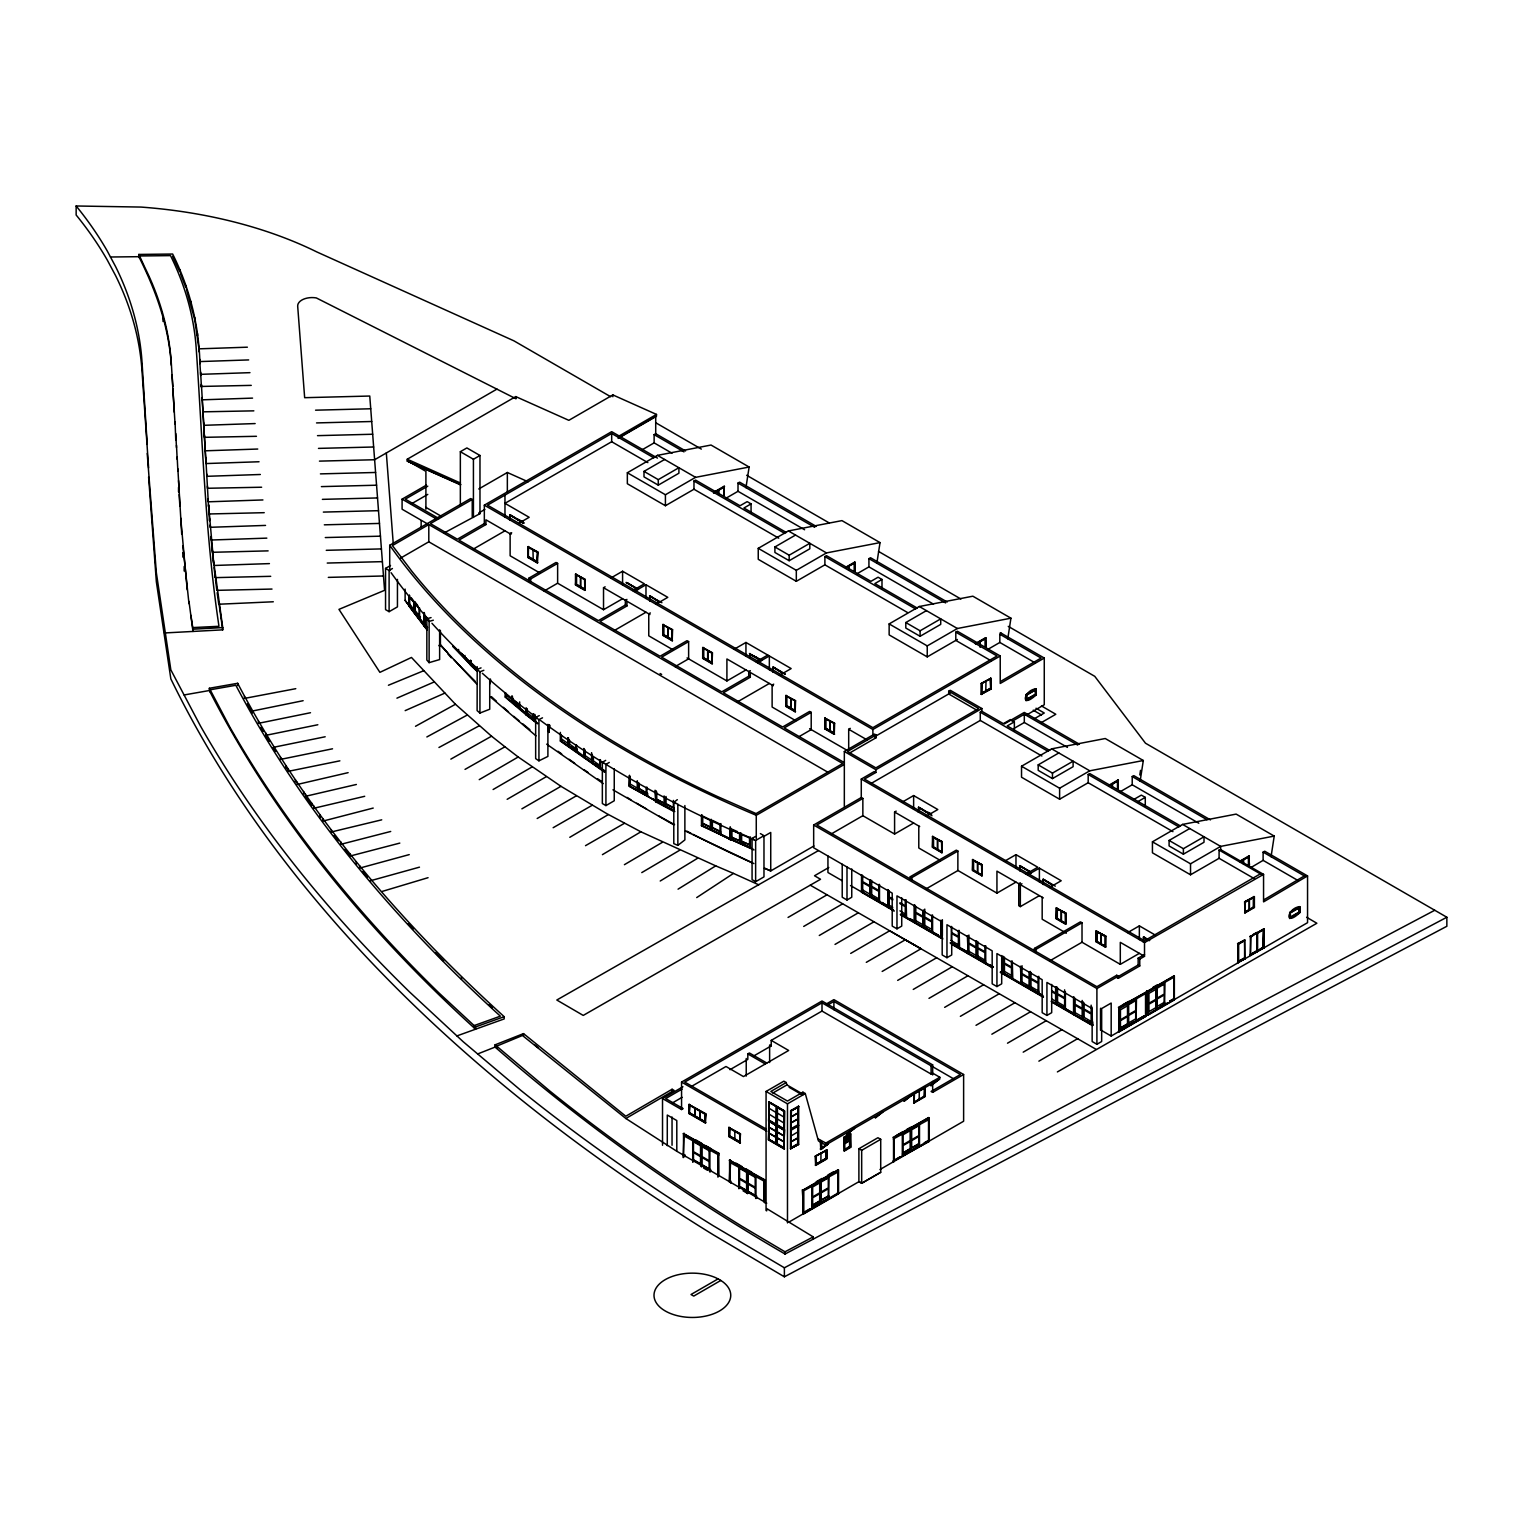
<?xml version="1.0" encoding="UTF-8"?>
<svg xmlns="http://www.w3.org/2000/svg" width="1523" height="1523" viewBox="0 0 1523 1523"><rect width="100%" height="100%" fill="white"/><g stroke="black" fill="none" stroke-linecap="round" stroke-linejoin="round"><path stroke-width="1.5" d="M768.487 1139.908L769.077 1101.91L784.688 1110.933L784.117 1148.913L768.487 1139.908L769.343 1121.366L776.406 1125.497M769.248 1139.413L776.311 1143.545L768.848 1139.642L769.077 1101.91M777.149 1125.878L784.002 1130.142L768.582 1121.023L769.439 1102.5L776.502 1106.631L776.292 1144.401L777.149 1125.878L784.212 1130.009L783.926 1147.676L777.263 1143.792L777.358 1126.259M775.93 1143.773L776.197 1125.649L769.343 1121.366M769.439 1102.5L776.882 1106.421L776.692 1144.192L783.736 1148.285L784.592 1129.819L768.982 1120.795L776.026 1124.888L776.292 1106.764M776.026 1125.725L777.149 1125.04L777.244 1106.993L784.307 1111.124L784.117 1148.913M776.768 1125.269L783.831 1129.4L783.926 1111.352L777.244 1106.993M790.456 1148.704L790.646 1110.724L798.471 1106.212L798.661 1144.42L790.456 1148.704L798.28 1144.192L798.471 1106.212M790.856 1148.932L791.008 1110.876L798.471 1107.069L790.646 1110.724M798.661 1144.42L790.837 1148.037L791.313 1130.104L797.785 1126.22L797.69 1143.849L791.046 1147.657M791.313 1129.266L798.756 1125.44L790.932 1129.038L791.408 1111.105M797.881 1107.221L797.785 1124.869L791.141 1128.657M797.9 1144.001L797.995 1125.84M797.995 1125.002L798.09 1106.84M745.946 487.646L749.126 467.028L711.032 445.04L657.479 455.358L627.343 472.758L627.343 483.743L665.418 505.731L693.974 489.245L778.729 538.171M876.848 563.224L880.027 542.607L841.952 520.619L788.4 530.937L758.245 548.337L758.245 559.322L796.32 581.31L824.895 564.824L907.632 612.589M1007.769 638.803L1010.929 618.186L972.854 596.197L919.302 606.516L889.146 623.916L889.146 634.901L927.24 656.889L957.377 639.489M1139.813 774.96L1140.518 770.352M1140.137 781.128L1143.316 760.51L1105.241 738.522L1051.689 748.84L1021.533 766.24L1021.533 777.225L1059.608 799.213L1088.184 782.727L1172.938 831.653M1271.058 856.707L1274.218 836.089L1236.143 814.101L1182.59 824.419L1152.435 841.819L1152.435 852.804L1190.529 874.792L1219.085 858.306L1254.438 878.714M882.16 971.446L920.977 948.753L810.274 885.187M684.874 805.553L684.874 839.915L677.849 845.379L673.794 843.628L673.794 802.412L677.316 799.67M820.383 1148.818L827.122 1144.154M852.613 1129.742L846.598 1134.14L854.612 1128.276M875.116 1117.673L883.131 1111.809M903.901 1101.053L911.915 1095.208M930.724 1085.556L938.739 1079.712M820.383 1142.383L820.764 1149.484L828.398 1143.411M846.978 1134.349L854.213 1128.505M875.497 1117.901L882.255 1112.323M904.281 1101.281L911.04 1095.703M931.105 1085.785L937.863 1080.207M740.749 832.681L740.425 843.761L740.425 832.929M740.749 843.495L750.744 847.511M1057.381 1071.925L1316.862 923.243L1306.62 917.284M754.018 849.91L701.475 825.809L702.731 825.028M711.565 821.202L711.203 830.092L711.203 819.279M696.715 897.58L733.477 873.421L758.778 884.825M674.803 811.531L629.38 786.135L629.475 775.264L629.075 786.287L656.394 801.174L652.32 798.833M656.813 800.965L655.956 801.498L655.956 790.665M665.265 797.348L664.885 806.238L664.885 797.595M678.059 889.165L715.734 865.864L733.477 873.421M660.221 881.017L697.515 858.306M602.423 854.65L640.897 831.805L715.734 865.864M569.792 837.307L608.419 814.519L640.897 831.805M641.773 872.603L679.601 850.291M1250.992 867.52L1263.119 860.362L1263.119 852.119L1264.699 851.205L1307.553 875.934L1307.553 922.671L1111.181 1036.04L1100.92 1030.1L1100.824 1008.321M1263.976 899.769L1304.373 875.934L1307.553 875.934L1263.557 901.883L1263.557 874.392L1220.704 849.663L1219.085 850.062L1219.085 858.306M624.411 864.683L662.238 842.39M496.65 1048.395L496.65 1046.149L522.446 1035.488L625.858 1118.491L674.061 1090.373L672.1 1089.25L625.801 1116.245L523.512 1033.603L495.089 1044.835L495.089 1047.082C584.299 1124.945 681.295 1193.804 783.679 1253.22L785.011 1254.057L1434.742 910.259M479.231 779.643L518.201 756.988L560.959 786.306L608.324 814.577M493.109 789.523L532.079 766.945M788.057 917.436L826.989 894.839M803.706 926.441L842.638 903.824M819.279 935.484L858.325 912.81M835.023 944.412L873.993 921.796M850.691 953.417L889.66 930.8L1095.97 1049.271M866.301 962.346L905.29 939.805L920.996 948.772M897.675 980.393L936.607 957.777M913.248 989.436L952.18 966.819M928.992 998.365L967.943 975.767M944.66 1007.35L983.591 984.753M960.366 1016.336L999.259 993.738M976.015 1025.322L1015.041 1002.667M991.854 1034.212L1030.576 1011.729M1007.503 1043.198L1046.244 1020.715M1023.209 1052.165L1061.893 1029.719M1038.876 1061.169L1077.77 1038.591M496.974 389.088L374.62 459.737L319.449 461.126M460.441 484.847L407.25 461.069L407.25 459.223L515.745 396.589L568.841 420.329L612.855 394.914L656.489 414.427L656.489 416.255L618.129 438.415M407.25 461.069L460.841 484.619M460.346 505.731L460.346 451.703L466.876 447.933L479.973 455.491L479.973 513.651L444.335 532.841M428.439 524.426L402.091 509.215L402.091 499.144L426.288 485.19M460.346 451.703L473.425 459.261L479.973 455.491M427.773 486.161L405.27 499.144L438.948 518.582M411.4 503.846L427.773 494.404M478.774 488.978L507.349 472.492L528.1 481.782M389.717 570.782L389.717 545.272L470.645 498.554L472.244 499.468L472.244 516.735M428.801 524.559L392.401 545.577L411.838 571.258A1088.736 628.58 0 0 0 717.847 796.7L756.055 813.587L842.733 763.537L428.801 524.559L428.801 541.807L828.322 772.485M472.244 499.468L430.381 523.626L457.357 539.218L484.333 523.626L485.932 524.559L485.932 519.819L511.005 534.306M484.333 523.626L484.333 505.16L611.675 431.656L657.479 458.099M653.881 457.852L611.675 433.484L487.512 505.16L872.888 727.67L997.051 655.975L955.797 632.159L955.797 640.402L991.168 660.83M400.492 558.16L428.801 541.807M484.904 509.424L478.774 512.965L479.973 513.651M397.446 579.387L397.446 606.877L389.107 611.675L385.547 609.619L385.547 568.403L390.535 565.509M618.129 436.568L656.489 414.427M647.865 462.611L611.675 441.727L504.97 503.332L529.166 517.306L519.457 522.903M619.69 437.101L655.709 416.312L655.709 433.712L685.578 450.96M385.547 568.403L389.107 570.459L392.439 568.536M485.932 524.559L458.956 540.132L598.387 620.623L625.344 605.05L626.943 605.964L626.943 601.242L649.94 614.531M509.653 519.724L510.034 514.812L524.083 522.922M510.833 515.25L523.303 523.36M672.043 453.226L654.129 442.869L654.129 434.626L655.709 433.712M517.858 519.305L522.941 521.78M642.002 449.875L654.129 442.869M472.949 549.308L504.97 530.823M509.653 533.792L510.833 533.126M511.709 532.879L510.129 533.792L510.129 555.781L540.056 573.067M644.001 471.388L658.279 479.631L678.915 467.713L678.915 473.215L658.279 485.133L644.001 476.87L644.001 471.388L664.618 459.47M528.005 546.719L537.771 551.897L537.372 562.958L528.005 557.532L528.005 546.719L537.372 552.126L537.372 562.958M528.005 557.532L528.443 547.423L537.086 552.24M537.771 551.897L536.934 562.177L528.824 557.056M627.343 472.758L665.418 494.747L695.573 477.346L749.126 467.028M693.974 489.245L693.974 481.001L695.573 480.088L740.026 505.75L747.165 501.638L751.067 503.885L751.067 512.813M529.052 580.606L529.052 578.036L556.028 562.463L557.627 563.377L557.627 583.214L603.527 609.714L622.583 598.729M529.052 578.036L530.651 578.949L557.627 563.377M713.944 492.176L724.187 486.256L724.263 495.261M714.078 492.519L724.567 486.484M544.13 591L557.627 583.214M713.545 493.071L724.263 487.093M575.504 574.152L585.27 579.33L584.87 590.372L575.504 584.965L575.504 574.152L584.87 579.559L584.87 590.372M804.601 529.757L738.008 491.301L738.008 483.058L739.607 482.144L816.29 526.425M575.504 584.965L576.341 574.628L584.585 579.673L584.832 589.382L576.341 584.489M726.014 498.23L738.008 491.301M610.932 577.959L622.583 571.239L644.4 583.842L632.749 590.562M603.527 609.714L603.527 587.726L605.126 586.812M751.067 503.885L743.928 508.016L786.363 532.517M627.248 582.643L637.832 589.668M634.349 591.476L645.98 584.756L667.797 597.34L656.166 604.06M626.943 599.415L625.344 600.329L625.344 605.05M626.943 605.964L599.967 621.536L660.068 656.242L687.044 640.669L688.624 641.583L688.624 658.85L675.146 666.636M661.915 602.727L649.464 595.988L659.516 601.794M650.664 596.197L659.345 602.137M613.978 630.712L645.98 612.227M650.34 612.931L648.76 613.845L648.76 635.833L672.938 649.788M774.902 546.966L789.181 555.21L809.817 543.292L809.817 548.794L789.181 560.711L774.902 552.468L774.902 546.966L795.539 535.049M662.829 624.563L672.576 629.741L672.195 640.783L662.829 635.377L662.829 624.563L672.195 629.97L672.195 640.783M662.829 635.377L663.266 625.249L672.576 629.741M758.245 548.337L796.32 570.325L826.475 552.925L880.027 542.607M824.895 564.824L824.895 556.58L826.475 555.667L870.928 581.329L878.086 577.217L881.988 579.463L881.988 588.392M688.624 641.583L661.648 657.155L721.75 691.861L748.726 676.269L750.306 677.202L750.306 672.462L773.322 685.75M702.693 647.58L712.459 652.758L712.06 663.8L702.693 658.393L702.693 647.58L712.06 652.986L712.06 663.8M846.541 566.823L854.746 562.082L855.184 571.296L854.746 562.082M846.598 567.222L855.126 562.311M845.76 567.927L854.822 562.92M933.504 604.174L868.929 566.88L868.929 558.636L870.509 557.723L947.192 602.004M702.693 658.393L703.512 648.056L711.774 653.1L712.003 662.81L703.512 657.917M856.935 573.809L868.929 566.88M734.314 649.179L745.946 642.459L791.16 668.578L779.529 675.298M761.881 660.392L749.43 653.653L761.481 660.62M881.988 579.463L874.849 583.595L917.284 608.096M507.159 799.308L546.186 776.749M756.131 661.782L767.763 655.061M757.712 662.695L769.343 655.975L769.343 669.72M687.044 657.936L726.909 680.952L745.946 669.949M750.306 670.634L748.726 671.548L748.726 676.269M521.894 808.827L560.959 786.306M614.245 768.715L614.245 800.774L605.926 805.591L602.346 803.535L602.346 762.3L605.678 760.377M750.306 677.202L723.33 692.775L782.632 727.004L809.608 711.431L811.207 712.345L811.207 729.612L799.651 736.294M772.846 671.948L773.227 667.036L785.278 673.985M609.257 762.433L605.926 764.356L602.346 762.3M774.027 667.455L782.708 673.394M737.341 701.951L769.343 683.465M537.181 818.498L576.189 795.92M773.722 684.151L772.123 685.064L772.123 707.053L795.806 720.722M905.804 622.545L920.101 630.789L940.719 618.871L940.719 624.373L920.101 636.29L905.804 628.047L905.804 622.545L926.441 610.628M785.792 695.554L795.558 700.751L795.177 711.793L785.792 706.367L785.792 695.554L795.177 700.961M785.792 706.367L786.249 696.258L795.558 700.751M811.207 712.345L784.231 727.918L844.332 762.623M889.146 623.916L927.24 645.904L957.377 628.504L1010.929 618.186M955.797 632.159L957.377 631.245L1000.23 655.975L1000.23 683.465L1044.264 658.05L1044.264 704.768L1025.988 715.315M824.876 718.114L834.623 723.311L834.242 734.353L824.876 728.927L824.876 718.114L834.242 723.52M824.876 728.927L825.314 718.818L834.623 723.311M975.348 643.62L985.609 637.699L986.047 646.913L985.609 637.699M975.501 643.962L985.99 637.909M977.842 643.049L985.686 638.518M1035.183 662.886L999.83 642.459L999.83 634.215L1001.411 633.301M848.692 749.049L848.692 729.27L850.272 728.356M987.704 649.464L999.83 642.459M484.333 505.16L872.888 729.498L1000.23 655.975M844.332 806.448L844.332 751.486L874.469 734.086L876.068 735L876.068 737.741L849.548 753.047M976.7 710.118L948.715 693.955L948.715 691.214L950.295 690.3L981.859 708.519L981.859 711.279L1003.352 723.672L1010.453 719.56L1014.356 721.826L1014.356 730.754M876.068 735L847.492 751.486L875.896 767.878L978.699 708.519L948.715 691.214M950.295 693.041L874.469 736.827L876.068 737.741M981.212 683.503L990.959 678.306L990.959 689.138L981.212 694.317L981.212 683.503L990.14 678.782L990.959 689.138M990.959 678.306L981.593 683.713L981.593 694.545M756.265 838.488L756.265 815.3L844.332 764.451M1000.668 681.371L1041.085 658.05L999.83 634.215M981.878 693.136L989.893 688.51M990.14 688.643L981.65 693.555L982.03 683.922M981.212 694.317L990.578 688.91L990.578 678.097M760.396 833.595L763.975 835.67L763.975 876.886L755.636 881.703L752.076 879.647L752.076 838.411L755.408 836.489M844.332 751.486L875.896 769.705L981.859 708.519M901.73 897.828L901.73 926.098L896.971 928.84L892.211 926.098L892.211 893.125L813.663 847.778L813.663 825.009L861.276 797.538L861.276 779.072L874.297 771.533L875.896 772.447L875.896 769.705M752.076 838.411L755.636 840.468L763.975 835.67M763.499 836.622L770.733 832.453L770.733 870.928A1118.053 645.505 0 0 1 764.394 868.186M875.896 772.447L864.436 779.072L1144.515 940.757L1260.34 873.878L1263.557 874.392L1144.515 942.585L861.276 779.072M870.547 783.793L980.279 720.436L980.279 712.193L981.859 711.279M1025.988 694.564L1036.135 688.701L1036.287 694.755C1019.839 710.042 1023.627 689.729 1036.287 688.796M1035.811 694.469L1026.483 699.666L1026.483 694.85L1035.64 689.576L1035.64 694.374M1025.988 700.523L1036.287 694.755M830.854 834.185L862.856 815.7L862.856 798.452L816.842 825.009L1096.903 986.714L1116.74 975.253L1118.32 976.167L1118.32 978.318L1116.74 977.404L1116.74 975.253M1004.285 723.977L1024.313 712.421L1079.388 744.214M1012.186 721.255L1024.313 714.249L1077.694 745.071M1014.356 721.826L1007.255 725.919L1049.728 750.458M1014.204 728.337L1024.313 722.492L1067.433 747.393M813.91 845.988L770.733 870.928L764.641 868.243M1033.984 718.951L1044.264 713.011L1036.021 708.252M901.997 802.278L913.629 795.558L937.825 809.532L926.193 816.233M1041.504 722.511L1055.801 714.268L1041.446 705.93M913.629 823.029L894.591 834.033L894.591 812.045L896.171 811.131M918.312 812.121L918.712 807.209L930.743 814.158M919.492 807.647L931.981 815.757M828.779 867.52L814.519 875.763L820.554 879.266L583.233 1015.422L556.809 1000.021L818.213 850.729M1038.191 764.87L1052.469 773.113L1073.106 761.195L1073.106 766.697L1052.469 778.596L1038.191 770.352L1038.191 764.87L1058.828 752.952M932.476 836.508L942.223 841.705L941.842 852.747L932.476 847.321L932.476 836.508L941.842 841.914L941.842 852.747M932.476 847.321L932.914 837.212L942.223 841.705M842.219 864.264L842.219 897.237L846.997 899.998L851.757 897.237L851.757 868.967M861.523 874.868L861.523 892.231L862.818 891.507M1021.533 766.24L1059.608 788.229L1089.764 770.809L1143.316 760.51M910.278 878.961L910.278 876.715L956.311 850.139L957.872 851.052L957.872 870.566L925.851 889.032M1088.184 782.727L1088.184 774.484L1089.764 773.57L1180.572 825.999M910.278 876.715L911.839 877.61L957.872 851.052M870.585 896.438L879.875 901.483M888.461 906.452L887.681 889.584M889.375 906.832L888.08 907.575L888.08 890.194M972.512 859.619L982.259 864.817L981.878 875.858L972.512 870.452L972.512 859.619L981.878 865.026L981.878 875.858M1109.829 784.726L1118.034 779.985L1118.11 788.99M1109.049 785.83L1118.415 780.214M1110.267 785.335L1118.11 780.823M1198.81 823.239L1132.217 784.783L1132.217 776.54L1133.797 775.626L1210.48 819.907M972.512 870.452L972.95 860.324L982.259 864.817M1120.09 791.789L1132.217 784.783M1004.342 861.352L1015.974 854.65L1037.791 867.234L1026.159 873.955M915.932 922.177L914.638 922.9L914.638 905.519M1134.216 799.232L1141.355 795.12L1145.277 797.367L1145.277 806.295M1029.891 871.365L1019.477 865.787L1029.51 871.594M1020.657 865.997L1031.242 873.022M1138.138 801.498L1145.277 797.367M1027.739 874.868L1039.39 868.148L1061.207 880.751L1049.556 887.471M957.948 870.49L996.937 893.125L1015.974 882.122M938.244 935.065L932.59 932.381L932.59 915.056M1020.334 882.807L1018.754 883.721L1018.754 905.709L1020.334 906.623L1039.39 895.638M1020.334 906.623L1020.334 884.654L1021.933 883.721M682.114 1089.078L665.703 1098.559L683.161 1108.63L681.562 1109.544L681.562 1082.072L822.001 1000.992L932.666 1064.882L932.666 1074.971M932.666 1064.882L931.086 1065.814L822.001 1002.819L684.741 1082.072L766.297 1129.152M941.576 937.102L940.795 920.235M662.524 1145.277L662.524 1098.559L682.932 1086.775M825.733 1004.323L833.9 999.621L963.621 1074.515L963.621 1121.233L879.97 1169.531M1042.874 884.121L1043.274 879.209L1055.306 886.158M900.34 914.638L941.195 938.225L942.49 937.502M1044.055 879.628L1052.755 885.567M827.75 1005.009L833.9 1001.449L960.442 1074.515L931.086 1091.458L932.666 1092.372L963.621 1074.515M690.642 1086.908L725.995 1066.5L743.452 1076.571L788.667 1050.47L771.228 1040.38L771.228 1045.882L753.371 1056.181M729.955 1069.698L747.812 1059.399L747.812 1053.897L749.411 1052.983L766.85 1063.054M771.228 1040.38L822.001 1011.063L931.086 1074.058L932.666 1073.144L939.805 1077.256L939.805 1079.084L825.561 1145.049L818.422 1140.917L805.286 1093.552L802.907 1092.181L787.486 1101.072L770.828 1091.458L786.23 1082.548L786.915 1084.909L803.573 1094.523L802.907 1092.181M671.852 1103.242L682.114 1097.322M959.547 947.477L959.147 930.382M688.948 1104.499L705.739 1113.751L705.396 1123.003L688.986 1113.541L688.948 1104.499L705.416 1113.979L705.035 1122.375L705.739 1113.751M705.777 1122.794L689.348 1113.313L689.729 1104.937L688.986 1113.541M896.971 928.84L896.971 895.867L942.185 921.967L942.185 954.959L946.963 957.7L951.723 954.959L951.723 926.688M968.133 952.446L967.352 935.579M969.028 952.827L967.752 953.569L967.752 936.188M1169.093 840.449L1183.39 848.692L1204.008 836.774L1204.008 842.276L1183.39 854.175L1169.093 845.931L1169.093 840.449L1189.73 828.531M1056.239 907.955L1065.986 913.153L1065.605 924.194L1056.239 918.788L1056.239 907.955L1065.605 913.381L1065.605 924.194M683.218 1157.575L684.113 1133.169M1056.239 918.788L1056.676 908.66L1065.986 913.153M684.512 1135.206L683.618 1135.72L718.856 1155.024M976.376 957.834L976.376 955.625L968.457 951.056L968.457 953.265L992.958 966.781M766.069 1210.557L766.069 1091.458L783.85 1081.178L786.23 1082.548M772.827 1093.038L786.915 1084.909M1034.441 950.638L1034.441 948.429L1080.454 921.853L1082.015 922.767L1082.015 942.242L1120.3 964.345L1139.356 953.36M1034.441 948.429L1036.002 949.324L1082.015 922.767M728.775 1127.496L740.406 1133.759L740.064 1143.031L728.832 1136.539L728.775 1127.496L740.102 1133.988L739.721 1142.383L740.406 1133.759M740.464 1142.802L729.193 1136.31L729.574 1127.915L728.832 1136.539M1152.435 841.819L1190.529 863.808L1220.665 846.388L1274.218 836.089M766.069 1091.458L787.486 1103.832L805.286 1093.552M946.963 957.7L946.963 924.728L992.177 950.828L992.177 983.82L996.937 986.561L1001.696 983.82L1001.696 955.549M1012.757 978.09L1012.262 961.051M1096.084 930.972L1105.85 936.169L1105.47 947.211L1096.084 941.785L1096.084 930.972L1105.47 936.378L1105.47 947.211M1050.013 960.727L1082.015 942.242M791.046 1110.952L798.852 1106.44M683.218 1133.683L719.256 1153.444M1021.229 983.096L1020.448 966.229M776.026 1124.888L769.343 1120.547M1022.142 983.496L1020.848 984.22L1020.848 966.858M1096.084 941.785L1096.522 931.676L1105.85 936.169M1240.75 860.666L1248.955 855.926L1249.393 865.14L1248.955 855.926M1240.807 861.066L1249.336 856.154M1239.969 861.79L1249.031 856.764M729.308 1182L730.202 1159.765M783.831 1129.4L777.149 1125.04M764.584 1202.808L764.736 1180.401L729.593 1160.107L729.593 1181.829L730.602 1161.802M1127.705 932.59L1139.356 925.87L1155.786 935.369M1042.76 995.395L1038.819 993.7L1038.819 976.376M1143.278 941.861L1143.659 936.95L1149.694 940.433M1144.458 937.387L1147.447 940.034M783.736 1148.285L777.054 1143.925M1116.74 977.404L1138.157 965.03L1138.157 958.157L1144.515 954.502M1138.157 958.157L1139.756 959.071L1144.515 956.33L1144.515 942.585M939.805 1077.256L825.561 1143.221L825.561 1145.049M996.937 986.561L996.937 953.588L1042.17 979.689L1042.17 1012.681L1046.929 1015.422L1051.689 1012.681L1051.689 984.41M1244.615 901.844L1254.381 896.666L1254.381 907.48L1245.014 912.905L1244.615 901.844L1253.562 897.142L1254.381 907.48M1254.381 896.666L1245.014 902.073L1245.014 912.905M913.572 1093.8L925.203 1087.517L925.261 1096.522L914.009 1103.014L913.572 1093.8L924.899 1088.126L924.899 1096.293L913.629 1102.785M813.663 825.009L1096.903 988.541L1118.32 976.167M729.308 1160.279L765.327 1180.058M820.383 1149.275L828.398 1143.868L820.764 1149.484M846.598 1134.14L847.416 1133.645M729.707 1162.316L764.927 1181.62M1118.32 978.318L1139.756 965.944L1139.756 959.071M1073.563 996.899L1073.563 1014.223L1074.457 1013.709L1065.377 1009.026L1065.377 991.72M843.989 1137.262L850.691 1133.835L850.691 1147.352L844.37 1151.007L843.989 1137.262L850.386 1134.349L850.005 1146.838L844.675 1150.36L844.675 1137.643M850.691 1133.835L844.294 1137.434L844.37 1151.007M844.694 1137.89L849.587 1135.073L849.587 1146.495L844.694 1149.313M815.262 1156.185L826.894 1149.903L826.932 1158.908L815.7 1165.4L815.262 1156.185L826.57 1150.512L826.57 1158.679L815.3 1165.171M816.061 1156.585L816.061 1164.752L815.662 1156.357L826.894 1149.903M844.694 1140.689L849.587 1137.871M914.009 1103.014L913.952 1094.009L913.971 1102.157L924.499 1096.065L924.899 1088.126M1253.562 907.004L1245.053 911.915L1245.3 902.187L1253.315 897.561L1253.315 906.87M844.694 1143.716L849.587 1140.67M1244.615 912.677L1254 907.27L1254 896.438M815.909 1164.143L825.942 1158.356L825.942 1150.665M815.662 1164.524L826.189 1158.451L826.57 1150.512M843.989 1150.779L850.005 1146.838M880.713 1172.31L861.961 1183.085L858.896 1181.696L858.896 1148.723L877.933 1137.719L880.713 1139.318L880.713 1172.31L861.675 1183.295L858.896 1181.696L789.066 1221.998M858.896 1148.723L861.675 1150.322L880.713 1139.318M816.176 1181.772L822.02 1178.402M827.884 1175.014L833.747 1171.625M896.857 1135.187L902.72 1131.817M906.623 1129.552L910.526 1127.306M1122.489 1004.952L1128.619 1001.411M1153.025 987.285L1157.118 984.924M803.402 1190.186L838.545 1169.892L838.545 1193.785L803.402 1214.078L802.507 1189.672L803.402 1214.078M892.954 1137.453L928.992 1117.673L928.992 1141.565L892.954 1161.345M1118.396 1007.312L1145.848 992.501L1145.848 1016.393L1119.291 1031.718L1118.396 1031.204L1144.953 1015.879M1147.79 991.34L1174.347 976.015L1174.347 999.907L1147.79 1015.232L1146.914 990.826L1147.79 1015.232M1127.934 1026.026L1127.877 1004.228L1136.463 999.259L1136.082 1020.677M1164.581 1004.19L1164.981 982.773L1156.395 987.742L1156.395 1009.387M802.907 1191.233L838.145 1171.929L838.145 1193.575L838.24 1169.721L803.097 1190.015L803.097 1213.907M893.354 1139.014L928.592 1119.71L928.592 1141.355M1118.796 1008.892L1144.668 994.081M1147.314 992.406L1173.167 977.595M1289.6 912.448L1299.747 906.585L1299.9 912.639C1283.451 927.926 1287.24 907.613 1299.9 906.68L1299.747 912.544L1289.6 918.407M1253.22 934.437L1256.532 932.514L1257.598 933.218L1257.598 951.075L1262.834 947.211L1263.576 929.753L1257.598 933.218M1290.095 912.734L1299.405 907.537L1299.405 912.353L1290.248 917.646L1290.248 912.829M1237.99 943.746L1244.919 939.919L1237.99 943.575L1237.99 962.517M1250.345 936.607L1263.919 928.954L1263.919 947.896L1249.888 955.13L1263.176 947.458M1263.919 928.954L1250.345 936.455L1250.63 955.549M1238.618 962.041L1238.618 944.184L1244.596 940.719L1244.596 958.595L1237.875 961.622L1243.853 958.176L1244.919 958.862L1237.533 962.269L1238.618 962.498M1250.231 954.483L1250.973 937.045L1256.189 933.161M1101.415 1029.7L1100.52 1030.214L1100.52 1008.493M1128.2 1023.209L1136.12 1018.64L1136.12 1020.829M1156.719 1006.722L1164.638 1002.153L1164.638 1004.342L1156.719 1008.911M1127.934 1023.818L1120.014 1028.387L1120.014 1030.595M804.62 1211.889L809.779 1208.919M815.3 1205.721L821.03 1202.428M895.067 1159.669L900.226 1156.699M903.843 1154.605L911.477 1150.208M915.285 1147.999L919.111 1145.791M924.252 1142.821L927.697 1140.841L928.992 1141.565M1130.237 1023.932L1134.064 1021.724M1136.405 1020.22L1144.554 1015.67L1145.848 1016.393M1160.659 1006.341L1164.467 1004.133M1169.626 1001.163L1173.053 999.183L1174.347 999.907M1252.211 953.341L1256.189 951.037L1257.275 951.723L1256.97 932.609L1256.97 951.551M1128.2 1025.398L1144.668 1015.727M1169.74 1001.22L1173.167 999.24M1239.855 960.918L1244.596 959.052M804.468 1212.441L837.65 1193.27M894.896 1160.221L900.759 1156.833M928.097 1141.051L902.32 1155.938L902.32 1134.292L919.492 1124.374L919.492 1146.019M1167.341 1002.934L1148.513 1014.109L1148.513 1011.9L1156.433 1007.331L1156.433 1009.54M1250.973 954.921L1256.951 951.475M1257.598 951.075L1263.576 947.63M1046.929 1015.422L1046.929 982.449L1092.143 1008.55L1092.143 1041.523L1096.903 1044.283L1101.662 1041.523L1101.662 1008.55L1111.181 1003.048L1111.181 1036.04M718.056 1278.901L691.004 1294.512L693.726 1296.092L720.779 1280.462M553.154 827.712L592.257 805.248M585.517 845.665L624.43 823.315M641.754 792.227L647.446 795.539L638.023 791.065L638.023 782.403M655.88 800.584L655.08 790.209M655.48 790.856L655.537 801.707L656.375 801.212M791.199 1116.778L797.843 1112.989M791.199 1116.968L797.843 1113.161M791.16 1122.718L797.824 1118.929M791.16 1122.908L797.824 1119.1M791.103 1135.949L797.747 1131.97M791.065 1141.717L797.728 1137.909M791.065 1141.888L797.728 1138.1M791.218 1148.247L798.28 1144.211M465.029 769.382L504.951 746.784L518.201 756.988M450.846 759.12L491.548 736.199L504.951 746.784M415.512 726.281L455.453 704.273L491.548 736.199M426.859 736.961L467.104 715.125M438.948 747.488L479.307 725.748M495.089 1044.835L549.822 1091.02A2333.312 1347.132 0 0 0 742.729 1226.776L785.011 1251.811L813.225 1236.885L813.225 1239.132M147.217 453.435L156.355 572.762L170.843 669.873L200.408 725.9A2333.312 1347.132 0 0 0 409.668 992.063L463.259 1041.789L520.561 1090.144A2333.312 1347.132 0 0 0 713.468 1225.901L784.383 1267.783L1446.85 917.246L1446.85 926.27L784.383 1276.807L713.468 1234.925A2333.312 1347.132 0 0 1 170.843 678.877L156.355 581.786L148.607 476.966M547.899 724.358L547.899 756.417L538.933 760.834L535.658 758.606L535.658 717.371L539.256 715.62M535.658 717.371L538.933 719.598L542.512 717.828M560.369 732.392L560.369 741.073L561.701 740.425M577.122 751.258L568.441 746.308L568.441 737.646M604.802 770.714L592.276 763.061L592.276 754.399M405.175 710.632L444.925 693.079M396.932 698.162L434.398 681.866M505.274 692.775L505.274 697.134L526.349 715.068L527.681 714.477M388.422 685.255L423.87 670.653M477.67 1053.954L495.089 1047.082M505.274 697.134L506.645 696.544M523.665 711.051L512.413 702.75L512.413 696.258M526.939 714.001L526.025 714.363L526.025 707.871M526.349 708.557L526.33 715.087L527.396 714.668M481.04 667.874L477.118 669.378L479.935 671.795L479.935 713.031L489.721 709.242L489.721 679.467M479.935 671.795L483.838 670.291M504.17 1016.679C398.493 920.768 304.086 810.198 237.664 683.294L209.355 688.263L229.668 726.776A2333.312 1347.132 0 0 0 438.948 992.939L475.576 1026.94L504.17 1016.679L504.17 1018.925L456.919 1035.907M470.55 660.125L470.569 665.208L471.94 664.675M458.823 652.168L465.791 657.955M470.55 664.447L471.521 664.142M471.197 660.715L470.835 665.17L452.693 646.19L458.594 651.654L458.594 649.445M382.178 891.431L428.058 877.686M439.633 629.78L439.633 659.554L429.124 662.638L426.84 660.03L426.84 618.814L431.047 617.577M426.84 618.814L429.124 621.403L433.332 620.185M370.26 880.808L419.472 867.158M409.23 854.612L359.695 868.11L359.695 865.845M399.807 843.095L350.081 856.059L350.081 853.813M373.211 808.066L322.876 821.125L322.876 818.86M390.707 831.463L340.924 844.294L340.924 842.029M409.154 595.455L409.154 606.306L410.544 605.868M423.908 623.535L414.256 612.589L414.256 601.775M424.974 625.192L423.965 625.439L423.965 612.455M424.194 626.181L425.374 625.915L424.441 613.084M439.024 645.333L440.185 645.048M439.252 646.076L440.414 645.79L440.414 630.579M381.721 819.831L331.329 831.977L331.329 829.711M364.701 796.301L313.776 808.275L313.776 806.01M348.12 772.656L297.213 784.478L297.213 782.232M305.457 794.054L305.457 796.32L356.363 784.478M247.373 703.912L251.238 711.26L303.134 700.694M310.483 712.726L258.453 723.33L258.453 721.064M265.802 733.096L265.802 735.342L317.831 724.758M325.18 736.77L273.15 747.374L275.606 751.372M332.528 748.802L280.499 759.406L280.499 757.14M287.181 767.839L288.075 771.38L339.876 760.834M295.786 688.682L244.461 698.41L244.461 696.144M184.074 694.964L209.355 690.528C275.016 819.336 368.89 932.266 475.576 1029.205L475.576 1026.94M295.291 781.946L295.424 779.662M190.908 615.311L192.983 629.189L222.72 627.59L222.72 629.856L164.465 632.959M273.302 601.775L218.76 604.231L217.161 592.675M198.828 346.597L198.828 348.843L247.373 347.187M248.668 359.923L199.78 361.579L200.674 375.419L200.617 372.069M200.617 374.334L249.962 372.659M252.551 398.112L202.235 399.826L202.216 397.56M255.141 423.565L203.739 425.317L203.739 423.07M257.749 449.038L205.243 450.808L205.243 448.562M259.043 461.755L205.986 463.563L205.986 461.317M260.338 474.491L206.728 476.318L206.728 474.053M262.927 499.944L208.251 501.809L208.194 498.649M265.535 525.416L210.079 527.301L210.079 525.035M266.83 538.133L211.202 540.018L211.202 537.771M210.878 536.515L213.81 565.49L269.419 563.605M315.566 410.182L370.736 408.773M316.537 422.918L371.707 421.509M317.507 435.654L372.678 434.245M318.478 448.39L373.649 447.001M320.42 473.881L375.591 472.473M321.391 486.618L376.562 485.209M322.381 499.354L377.533 497.945M323.352 512.09L378.504 510.681M324.323 524.826L379.474 523.436M325.294 537.562L380.445 536.172M268.124 550.869L212.382 552.297L212.382 550.031M326.265 550.317L381.416 548.908M327.236 563.053L382.387 561.644M328.321 577.388L383.491 575.98M264.221 512.68L209.051 513.974L209.051 511.728M214.058 567.679L215.219 577.636L270.713 576.322M215.505 579.749L216.837 590.353L272.008 589.058M201.379 386.442L251.257 385.376M148.607 467.942L142.02 371.098A697.705 402.814 0 0 0 115.539 275.511L107.276 260.052A697.705 402.814 0 0 0 76.15 215.01L76.15 205.986L140.992 207.071A335.574 193.745 0 0 1 316.784 251.923L513.898 340.828L610.704 396.742M253.846 410.848L202.959 411.838L202.959 409.592M256.454 436.301L204.444 437.329L204.444 435.064M261.632 487.227L207.433 488.274L207.433 486.027M171.299 365.234C168.996 327.083 155.993 290.55 138.86 256.683L138.86 254.436L172.651 254.036C189.633 288.037 199.056 325.655 199.913 363.654L199.78 359.333M110.475 257.006L138.86 256.683M673.794 802.412L677.849 804.144L677.849 845.379M731.63 829.045L737.589 831.672M731.135 837.174L740.026 841.115L740.026 843.304L711.565 829.845M740.121 842.695L744.404 844.599M729.136 838.811L753.276 849.434M752.362 862.818L685.445 831.063M407.25 459.223L460.441 483.019M701.532 825.409L730.488 839.592M516.03 398.798L316.327 297.937A14.43 8.338 0 0 0 297.689 306.275L304.657 397.693L369.765 396.037L384.577 590.315L338.963 609.371L379.893 672.347L411.477 657.46L455.453 704.273M665.265 806.01L674.175 810.769M655.537 801.707L673.28 811.169M673.375 824.628L612.95 789.828M656.013 422.918L701.341 449.095M746.651 475.271L829.045 522.846M878.485 551.402L960.88 598.996M1008.245 626.353L1094.751 676.326L1145.486 743.205L1446.85 917.246M1000.249 632.635L1044.264 658.05M654.129 434.626L683.998 451.874M738.008 483.058L814.691 527.339M868.929 558.636L945.612 602.918M657.479 455.358L695.573 477.346M788.4 530.937L826.475 552.925M919.302 606.516L957.377 628.504M693.974 481.001L784.783 533.431M824.895 556.58L915.704 609.01M1132.217 776.54L1206.882 819.66M1263.119 852.119L1304.373 875.934M1263.119 860.362L1298.472 880.789M1051.689 748.84L1089.764 770.809M1182.59 824.419L1220.665 846.388L1220.704 849.663M980.279 712.193L1048.033 751.315M1088.184 774.484L1178.992 826.913M1219.085 850.062L1260.34 873.878M980.279 720.436L1041.884 755.998M1263.614 928.935L1263.29 947.915M1249.888 936.34L1250.973 937.045M1262.834 947.211L1263.919 947.896M757.654 657.917L749.83 654.319L759.311 659.802M509.653 515.041L523.703 523.151M638.499 589.173L626.067 582.433L638.118 589.382M772.846 667.245L784.897 674.213M407.65 460.822L425.907 471.368L425.907 509.215M1237.533 943.479L1238.618 944.184M603.527 587.726L626.543 601.014M749.906 672.233L726.909 658.964L726.909 680.952M848.692 729.27L867.196 739.95M529.071 556.923L537.086 561.53M584.585 588.963L576.57 584.337L576.57 575.047M671.89 639.374L663.895 634.748L663.895 625.458M711.774 662.391L703.759 657.765L703.759 648.474M794.873 710.365L786.877 705.758L786.877 696.449M833.957 732.925L825.942 728.318L825.942 719.008M663.647 634.901L672.138 639.793L671.89 630.084M786.63 705.891L795.12 710.803L794.873 701.075M825.694 728.451L834.185 733.363L833.957 723.634M537.771 562.729L528.386 557.323L528.386 546.49M585.27 590.143L575.884 584.737L575.884 573.924M672.576 640.555L663.209 635.148L663.209 624.335M712.459 663.59L703.074 658.164L703.074 647.351M795.558 711.565L786.192 706.158L786.192 695.326M834.623 734.124L825.257 728.717L825.257 717.885M425.907 507.387L441.575 516.449M809.608 728.698L846.712 750.116M402.091 499.144L436.549 519.038M928.478 812.368L931.6 814.177M918.312 807.437L930.363 814.386M1143.278 937.178L1149.294 940.662M1042.874 879.437L1052.907 885.225M660.068 673.509L661.648 674.422M894.591 812.045L919.683 826.532M1019.953 884.425L996.937 871.137L996.937 893.125M1020.334 884.654L1043.35 897.923M1144.515 956.33L1120.3 942.356L1120.3 964.345M861.276 797.538L862.856 798.452M933.294 846.845L941.785 851.757L941.557 842.029L933.542 837.403L933.542 846.712M973.33 869.957L981.821 874.868L981.593 865.14L973.578 860.533L973.578 869.823M1057.057 918.312L1065.548 923.205L1065.3 913.495L1057.305 908.869L1057.305 918.16M1096.922 941.309L1105.412 946.221L1105.165 936.493L1097.169 931.867L1097.169 941.176M1138.157 965.03L1139.756 965.944M942.223 852.518L932.857 847.112L932.857 836.279M982.259 875.63L972.892 870.223L972.892 859.41M1065.986 923.966L1056.619 918.559L1056.619 907.746M1105.85 946.982L1096.484 941.576L1096.484 930.743M862.856 815.7L894.591 834.033M940.51 860.533L918.788 848.006L918.788 826.018M1066.347 933.199L1042.17 919.226L1042.17 897.237M1147.314 1014.051L1148.19 1014.565L1148.19 992.92M1127.877 1004.228L1127.877 1025.874M899.979 902.72L905.271 905.785L905.271 899.826M892.783 899.008L889.242 896.971L889.242 891.012M1052.107 990.997L1055.629 993.034L1055.629 987.075M899.979 903.634L905.271 906.68L905.271 913.895M892.783 899.903L889.242 897.866L889.242 905.081M1052.107 991.911L1055.629 993.948L1055.629 1001.163M1118.796 1030.538L1119.691 1031.052L1119.691 1009.406M899.979 910.849L905.69 914.371L905.69 916.56L901.73 914.276M950.885 940.472L958.805 945.041L958.805 947.23L950.885 942.661M892.764 907.346L888.804 905.062L888.804 907.27L893.068 909.421M1052.107 999.126L1056.048 1001.62L1056.048 1003.828M870.452 895.924L879.989 901.426M888.118 905.976L881.703 902.416L886.748 905.462M902.72 914.542L906.547 916.751L906.033 899.731M909.973 918.731L915.133 921.72M923.566 926.574L927.374 928.783M952.027 943.004L959.661 947.42M961.375 948.41L966.515 951.38M976.662 957.244L984.296 961.641M989.645 964.725L993.072 966.705M1025.969 985.705L1035.507 991.206M1058.238 1004.342L1063.968 1007.636M1086.699 1020.772L1092.429 1024.084L1091.934 1007.046M909.859 918.807L915.018 921.777M932.99 932.152L938.13 935.122M961.26 948.467L966.401 951.456M1039.2 993.472L1042.646 995.452M1065.757 1008.816L1074.343 1013.766M880.808 902.339L886.938 905.88M900.893 914.067L940.034 936.531M950.561 942.756L966.591 951.875M989.055 964.84L993.148 967.2M1001.315 971.921L1042.17 995.509M1052.088 1001.544L1093.247 1024.998M842.314 880.808L827.941 872.508L827.941 856.021M850.519 885.548L893.62 910.43M900.626 914.466L942.889 938.872M950.181 942.984L992.558 967.543M1000.344 972.036L1043.445 996.937M1051.251 1001.334L1092.714 1025.36M861.523 892.231L894.21 911.116M951.399 944.127L992.254 967.714M1000.421 972.436L1043.331 997.203M1051.498 1001.925L1092.353 1025.512M931.867 1066.252L954.312 1079.217M913.971 1102.157L914.371 1094.199L914.219 1101.776M771.228 1045.882L769.629 1044.968L769.629 1062.559M747.812 1053.897L765.269 1063.968M789.142 1087.308L802.107 1094.79M893.354 1160.659L894.248 1161.173L894.248 1139.528M850.691 1147.352L850.31 1133.607M768.677 1102.138L784.307 1111.162M818.422 1139.09L827.522 1143.925M681.562 1082.072L766.773 1131.246M768.887 1139.68L784.497 1148.685M689.348 1105.146L705.035 1114.208M729.193 1128.143L739.721 1134.216M837.25 1193.061L838.545 1193.785M689.957 1112.989L705.187 1121.785M739.854 1141.774L729.822 1135.987L729.822 1128.296M689.729 1113.104L705.416 1122.146M729.574 1136.082L740.102 1142.174M662.524 1098.559L681.562 1109.544M828.664 1198.011L829.045 1176.594L811.873 1186.512L811.873 1208.158M695.84 1139.927L701.684 1143.316M705.587 1145.563L711.45 1148.951M736.047 1163.153L741.91 1166.523M745.813 1168.788L751.677 1172.158M802.907 1212.879L803.801 1213.393L803.801 1191.747M766.735 1203.189L676.802 1151.274L625.858 1118.491M703.607 1168.046L707.548 1170.33M743.072 1190.834L747.031 1193.118L747.031 1190.91L739.112 1186.341L739.112 1188.549M1033.241 710.175L1041.446 714.934M652.453 798.604L655.994 800.527M648.265 796.453L638.727 790.761L638.727 788.552L646.609 793.159L646.609 795.349M769.61 1108.592L776.273 1112.666M777.415 1113.104L784.078 1117.178M769.572 1114.493L776.235 1118.567M777.396 1119.005L784.04 1123.079M769.553 1120.395L776.216 1124.298M769.515 1127.477L776.178 1131.361M777.32 1131.989L783.983 1135.872M769.515 1127.648L776.178 1131.551M777.32 1132.16L783.983 1136.063M776.14 1137.262L769.477 1133.379L776.14 1137.453M783.945 1141.774L777.301 1137.89L783.945 1141.964M813.225 1236.885L766.716 1208.596L766.716 1210.842M603.241 783.622L546.681 744.157M571.334 747.184L584.699 756.722M595.169 763.937L599.034 766.659M577.845 752.21L569.145 746.023L569.145 743.833L576.246 748.821L576.246 751.029M603.508 770.257L592.98 762.776L592.98 760.586L600.1 765.574L600.1 767.782M604.707 771.856L560.692 740.92L560.731 734.391M560.369 741.073L604.384 772.009M537.562 723.33L505.598 696.963L505.598 692.622M536.02 722.188L526.653 714.953L526.653 708.423M526.33 715.087L537.562 723.787M535.982 735.876L490.216 696.773M534.459 1044.702L538.114 1047.672M513.46 700.39L519.076 705.149M523.874 711.679L513.118 702.522L513.118 700.313L519.4 705.663L519.4 707.871M479.935 713.031L477.118 710.613L477.213 666.693M488.807 1004.666L492.215 1007.845M471.102 662.791L476.946 668.311L476.946 670.501L471.102 664.999M477.48 671.243L470.874 665.056L470.874 660.715M470.569 665.208L477.118 671.376M477.004 684.341L440.528 645.295M435.559 952.77L443.669 961.07M461.393 653.348L471.654 664.104M459.527 651.977L471.94 664.828M452.959 646.038L471.197 665.056M408.392 923.68L413.114 928.954M447.838 653.881L451.322 657.784M362.702 871.727L367.233 877.172M334.07 835.499L338.182 840.772M344.845 849.339L348.786 854.384M415.189 602.213L417.854 605.735M411.153 597.682L413.818 601.204M424.879 615.825L427.544 619.347M411.153 598.577L413.818 602.099L413.818 609.314M427.544 620.242L424.879 616.72L424.879 623.935M414.941 610.228L419.415 616.149M409.573 603.927L414.047 609.866M424.631 623.84L427.544 627.457M415.779 613.255L423.984 624.087M405.118 589.058L405.118 600.367L427.335 629.722M409.154 606.306L426.954 629.837M305.457 796.32L310.616 803.725M260.909 727.328L263.346 731.345M265.802 735.342L269.476 741.358M172.651 256.302L179.828 271.932L179.828 269.685M138.86 254.436L144.799 267.363A697.705 402.814 0 0 1 171.299 362.969L175.05 424.022M180.59 273.912L185.901 287.714L185.901 285.467M186.529 289.713L194.754 319.659L198.618 346.654M209.546 518.601L209.546 520.866L208.556 504.703L213.467 560.312L222.72 627.59M218.76 601.985L222.72 629.856M188.985 601.433L192.983 631.436L192.983 629.189M188.985 603.679L182.855 545.843M187.234 589.801L180.704 518.029M198.828 348.843L199.151 351.889L199.151 349.643M386.328 452.959L393.277 543.901M181.713 534.192L177.867 468.817M200.674 373.173L201.436 387.185L201.379 384.196M172.061 374.734L172.822 386.499M172.822 388.746L174.326 412.276M201.436 384.919L205.776 459.813L202.178 398.931M208.556 506.95L205.776 457.566M175.05 421.776L175.773 440.299M175.773 433.541L176.478 447.553M176.478 445.306L177.182 459.318M147.217 444.411L142.02 362.093A697.705 402.814 0 0 0 115.539 266.487L107.276 251.028A697.705 402.814 0 0 0 76.15 205.986M177.182 457.071L177.867 471.083M178.534 480.583L179.2 492.348M179.2 494.594L179.866 506.359M1118.034 779.985L1118.072 788.971M924.823 1087.308L924.861 1096.293M826.513 1149.694L826.551 1158.679M815.643 1156.395L815.7 1165.4M740.026 1133.988L740.064 1143.031M729.174 1127.267L729.212 1136.31M724.187 486.256L724.225 495.261M705.339 1113.96L705.396 1123.003M689.329 1104.27L689.386 1113.313M1289.753 912.544L1289.753 918.502M1263.614 928.783L1263.614 947.725M1249.431 899.807L1249.431 909.098M1249.184 899.941L1249.184 909.25M1248.403 856.897L1248.403 864.588M1244.615 939.748L1244.919 958.862M1243.453 863.617L1243.453 859.772L1243.282 863.712M1238.275 943.746L1238.275 962.688M1190.529 863.808L1190.529 874.792M1183.39 848.692L1183.39 854.175M1174.062 999.735L1174.062 975.843L1147.504 991.168L1147.504 1015.06M1164.219 1002.153L1164.219 994.938L1157.156 999.012L1157.156 1006.227M1156.014 1007.331L1156.014 1000.116L1148.951 1004.209L1148.951 1011.424M1143.659 936.95L1143.659 942.299M1139.356 925.87L1139.356 939.615M1135.701 1018.64L1135.701 1011.424L1128.657 1015.498L1128.657 1022.714M1119.291 1007.826L1119.291 1031.718M1117.482 780.956L1117.482 788.647M1112.513 783.831L1112.361 787.772M1101.281 934.265L1101.281 943.556M1101.034 934.113L1101.034 943.403M1096.903 988.541L1096.903 1044.283M1092.638 1021.857L1092.638 1024.046M1091.153 1005.161L1091.153 1013.1L1084.109 1009.026L1084.109 1003.067M1091.153 1021.21L1091.153 1013.994L1084.109 1009.92L1084.109 1017.136M1083.348 1002.096L1082.948 1019.629L1082.948 1002.324M1082.606 1019.154L1082.606 1016.964L1074.686 1012.395L1074.686 1014.585M1082.187 1000.44L1082.187 1008.378L1075.124 1004.285L1075.124 998.346M1082.187 1016.488L1082.187 1009.273L1075.124 1005.199L1075.124 1012.414M1074.267 997.337L1073.962 1014.889L1073.962 997.508M1064.615 989.836L1064.615 997.774L1057.552 993.7L1057.552 987.742M1064.615 1005.884L1064.615 998.669L1057.552 994.595L1057.552 1001.81M1061.436 911.249L1061.436 920.539M1061.188 911.097L1061.188 920.406M1059.608 788.229L1059.608 799.213M1056.791 986.752L1056.391 1004.304L1056.391 986.98M1052.469 773.113L1052.469 778.596M1043.274 879.209L1043.274 884.558M1039.39 868.148L1039.39 881.893M1038.058 976.49L1038.058 982.43L1030.995 978.356L1030.995 972.416M1038.058 990.559L1038.058 983.344L1030.995 979.27L1030.995 986.485M1036.135 688.701L1036.135 694.659M1036.002 949.324L1036.002 951.551M1030.233 971.427L1029.834 988.979L1029.834 971.655M1029.491 988.503L1029.491 986.295L1021.571 981.726L1021.571 983.934M1029.072 971.75L1029.072 977.709L1022.009 973.635L1022.009 965.696M1029.072 985.819L1029.072 978.604L1022.009 974.53L1022.009 981.745M1026.14 694.659L1026.14 700.618M1024.313 714.249L1024.313 722.492M1021.248 966.705L1021.248 984.01M1021.152 966.686L1021.152 984.048M1019.858 865.559L1019.858 870.928M1015.974 854.65L1015.974 868.377M1011.5 961.146L1011.5 967.105L1004.438 963.031L1004.438 957.072M1011.5 975.215L1011.5 968L1004.438 963.926L1004.438 971.141M1003.676 958.253L1003.276 973.635L1003.276 956.33M1002.934 970.97L1002.934 973.159M1002.515 956.425L1002.515 962.384M1002.515 963.278L1002.515 970.494M986.009 681.447L985.762 690.89M985.705 945.726L985.705 963.031M985.057 638.67L985.057 646.361M984.943 945.821L984.943 951.78L977.88 947.706L977.88 941.747M984.943 959.89L984.943 952.675L977.88 948.601L977.88 955.816M980.089 641.545L980.089 647.294M979.936 641.621L979.936 645.466M977.709 862.913L977.709 872.203M977.461 862.76L977.461 872.07M977.119 942.927L976.738 958.31L976.738 940.986M975.957 941.081L975.957 947.039L968.914 942.965L968.914 935.027M975.957 955.168L975.957 947.953L968.914 943.86L968.914 951.075M968.038 936.017L968.038 953.398M958.386 930.496L958.386 936.436L951.323 932.362L951.323 926.422M958.386 944.565L958.386 937.349L951.323 933.275L951.323 940.491M942.356 919.702L942.356 927.64M942.356 928.535L942.356 935.75M941.918 935.731L941.918 937.921M941.481 920.692L941.481 938.054M941.195 920.863L941.195 938.225M937.673 839.801L937.673 849.092M937.426 839.649L937.426 848.939M932.666 1081.501L932.666 1092.372M931.829 915.152L931.829 921.11L924.766 917.036L924.766 909.098M931.829 929.22L931.829 922.005L924.766 917.931L924.766 925.146M931.086 1065.814L931.086 1074.058M928.687 1141.393L928.687 1117.501L893.544 1137.795L893.544 1161.687M927.24 645.904L927.24 656.889M924.252 1088.279L924.252 1095.97M924.004 910.107L923.623 927.64L923.623 910.335M923.281 927.164L923.281 924.975L915.361 920.406L915.361 922.595M922.862 910.43L922.862 916.389L915.799 912.296L915.799 906.356M922.862 924.499L922.862 917.284L915.799 913.21L915.799 920.425M920.101 630.789L920.101 636.29M919.321 1091.134L919.169 1098.921M918.712 807.209L918.712 811.892M915.037 905.366L915.037 922.691M914.942 905.347L914.942 922.729M914.238 904.909L914.238 922.234M913.629 795.558L913.629 809.303M911.839 877.61L911.839 879.856M910.906 1129.324L910.906 1150.969M893.849 1137.967L893.849 1161.859M888.385 890.022L888.385 907.403M879.494 884.387L879.494 901.711M878.733 884.501L878.733 890.441L871.67 886.367L871.67 880.427M878.733 898.57L878.733 891.355L871.67 887.281L871.67 894.496M872.888 729.498L872.888 735M870.909 881.608L870.509 896.99L870.509 879.666M869.747 879.761L869.747 885.72L862.684 881.646L862.684 875.687M869.747 893.83L869.747 886.614L862.684 882.54L862.684 889.756M861.828 874.697L861.828 892.059M861.675 1150.322L861.675 1183.295M854.194 563.053L854.194 570.744M849.225 565.928L849.072 569.869M847.968 1136.006L847.968 1141.603M846.997 867.006L846.997 899.998M846.331 1136.958L846.331 1142.555M834.185 723.501L834.242 734.353M833.9 1001.449L833.9 1009.692M830.073 721.388L830.073 730.697M829.826 721.255L829.826 730.545M822.001 1002.819L822.001 1011.063M821.601 1142.136L821.601 1149.008L821.202 1142.022M820.764 1140.48L820.764 1149.046M821.011 1153.52L820.859 1161.307M820.459 1181.543L820.459 1203.189M796.32 570.325L796.32 581.31M795.12 700.942L795.177 711.793M790.989 698.848L790.989 708.138M790.742 698.695L790.742 707.986M789.181 555.21L789.181 560.711M787.486 1103.832L787.486 1222.912M785.011 1251.811L785.011 1254.057M784.383 1267.783L784.383 1276.807M773.227 667.036L773.227 671.719M764.451 1180.572L764.451 1202.294M764.051 1182.134L764.051 1201.628M756.664 1196.031L756.664 1198.22M755.96 1198.544L755.96 1176.898L738.788 1166.98L738.788 1188.625M755.636 840.468L755.636 881.703M755.617 1198.068L755.617 1195.879L747.698 1191.291L747.698 1193.499M750.401 836.946L750.401 847.759M749.83 653.443L749.83 658.126M747.374 1171.929L747.374 1193.594M746.232 1058.485L746.232 1076.076M745.946 642.459L745.946 656.204M734.752 1131.151L734.924 1138.937M731.554 830.263L731.554 838.926L730.336 839.744L730.221 826.742M731.097 828.303L730.221 839.763L730.583 828.683M730.773 828.664L730.773 839.497M730.907 1181.163L730.907 1183.352M729.784 828.303L729.784 839.116L720.855 834.357L720.855 823.543M718.685 490.101L718.685 493.947M718.666 1175.509L718.666 1153.787L683.522 1133.512L683.522 1157.404M718.513 490.197L718.513 494.042M718.361 1153.958L718.513 1176.194M717.961 1155.538L717.961 1177.184M710.594 1169.436L710.594 1171.625M709.889 1171.948L709.889 1150.284L692.718 1140.384L692.718 1162.03M709.528 1171.473L709.528 1169.264L701.627 1164.695L701.627 1166.904M707.89 650.854L707.89 660.144M707.643 650.721L707.643 660.011M701.913 814.767L701.741 825.637M701.475 814.957L701.475 825.809M701.303 1145.334L701.303 1164.809M700.942 1166.504L700.942 1164.314L693.041 1159.745L693.041 1161.935M700.218 1111.219L700.218 1118.91L700.066 1111.124M695.097 1108.268L695.097 1115.94M694.926 1108.173L694.926 1115.864M684.836 1154.548L684.836 1156.757M676.802 1151.16L676.802 1120.547L667.283 1115.045L667.283 1145.677M673.394 800.413L673.394 807.628L666.046 803.725L666.046 796.51M672.1 1089.25L672.1 1091.496M672.043 1117.006L672.043 1145.277M668.026 627.838L668.026 637.128M667.778 627.704L667.778 636.995M665.418 494.747L665.418 505.731M664.085 795.901L664.085 803.116L656.756 799.213L656.756 791.998M658.279 479.631L658.279 485.133M649.864 595.779L649.864 601.128M647.656 793.312L647.656 795.52M646.951 787.163L646.951 795.825M645.98 584.756L645.98 598.501M646.19 787.277L646.19 792.683L639.165 788.59L639.165 783.165M638.404 784.345L638.404 790.837M637.261 780.709L637.261 787.924M630.236 776.597L630.236 783.812M622.583 571.239L622.583 584.984M612.855 394.914L612.855 396.742M611.675 433.484L611.675 441.727M605.926 805.591L605.926 764.356A1090.982 629.875 0 0 0 675.965 803.516M600.405 759.615L600.405 768.258M599.719 759.672L599.719 765.079M593.38 757.026L593.38 760.624M592.694 756.36L592.694 762.852M591.59 752.648L591.59 759.863M585.251 750.001L585.251 755.408M584.565 751.144L584.204 757.826L584.204 749.145M583.842 748.478L583.842 757.14M580.701 577.426L580.701 586.717M580.453 577.293L580.453 586.583M577.274 749.049L577.274 751.239M576.57 745.014L576.57 751.505M575.884 744.709L575.884 748.326M569.545 740.273L569.545 743.871M568.86 739.607L568.86 746.099M567.755 737.703L567.755 743.11M561.416 735.057L561.416 738.655M549.822 725.5L548.794 732.468L548.794 725.938M549.479 724.834L548.47 731.763L548.47 725.272M549.346 724.872L549.137 732.316M538.933 719.598L538.933 760.834M535.011 714.515L535.011 718.133M534.649 718.075L534.649 720.265M534.364 716L533.926 720.531L533.926 714.04M533.64 720.017L533.64 717.828L526.939 712.65L526.939 714.839M533.278 713.716L533.278 717.314M532.955 549.86L533.202 559.303M530.651 578.949L530.651 581.519M527.301 709.09L527.301 712.707M523.512 1033.603L523.512 1035.849M519.667 701.894L519.667 708.385M515.745 396.589L515.745 398.417M512.87 698.238L512.87 702.579M512.128 702.255L512.128 700.047L505.845 694.697L505.845 696.906M511.804 695.935L511.804 699.533M510.034 514.812L510.034 520.181M507.349 472.492L507.349 492.1M504.97 495.089L504.97 517.078M490.558 679.22L490.197 683.694L490.197 679.353M474.11 1027.835L474.11 1025.588L500.363 1016.165C395.58 920.863 302.201 810.94 235.837 685.274L210.155 689.786L210.155 692.051M473.425 459.261L473.425 517.42M464.934 655.442L464.934 657.631M461.488 977.081L461.488 979.327M440.185 632.064L440.033 645.086M439.842 642.363L439.842 644.553M429.124 621.403L429.124 662.638M424.194 613.141L424.213 626.22M421.148 520.771L421.148 527.358M420.31 616.529L420.31 618.719M419.606 608.058L419.606 618.89M419.187 615.616L419.187 608.4L415.189 603.108L414.941 612.436M414.751 601.642L414.751 612.455M409.554 595.36L409.554 606.211M409.382 595.341L409.382 606.173M389.107 570.459L389.107 611.675M356.249 861.713L356.249 863.96M311.91 803.325L311.91 805.572M303.667 791.503L303.667 793.75M288.075 769.115L288.075 771.38M286 766.145L286 768.392M252.247 710.898L252.247 713.164M251.238 709.014L251.238 711.26M237.664 683.294L237.664 685.54M220.835 615.844L220.835 618.11M216.837 588.106L216.837 590.353M215.086 574.209L215.219 577.636M213.81 563.224L213.81 565.49M213.467 560.312L213.467 562.577M212.002 546.414L212.002 548.68M209.355 688.263L209.355 690.528M197.514 333.499L197.514 335.745M194.754 317.393L194.754 319.659M192.736 629.856L192.736 627.59L218.969 626.296C205.072 533.659 202.654 439.976 196.086 346.673A686.188 396.17 0 0 0 170.519 255.617L139.564 255.978L139.564 258.225M190.889 301.383L190.889 303.629M184.169 566.518L184.169 571.03M182.855 552.602L182.855 557.113M178.534 487.341L178.534 491.853M163.037 316.974L163.037 321.467M753.904 863.579A1118.053 645.505 0 0 1 693.041 834.357M690.966 833.29A1118.053 645.505 0 0 1 686.835 831.139M674.537 824.609A1118.053 645.505 0 0 1 658.412 815.719M646.514 808.96A1118.053 645.505 0 0 1 636.728 803.23M630.922 799.765A1118.053 645.505 0 0 1 627.076 797.424M601.49 781.337A1118.053 645.505 0 0 1 597.587 778.786M587.935 772.351A1118.053 645.505 0 0 1 584.109 769.762M574.666 763.213A1118.053 645.505 0 0 1 569.069 759.273M561.682 753.942A1118.053 645.505 0 0 1 558.027 751.277M529.909 729.669A1118.053 645.505 0 0 1 522.656 723.768M519.076 720.798A1118.053 645.505 0 0 1 513.746 716.324M508.492 711.831A1118.053 645.505 0 0 1 503.294 707.3M496.46 701.246A1118.053 645.505 0 0 1 491.434 696.658M475.119 681.219A1118.053 645.505 0 0 1 453.949 659.592M447.667 652.777A1118.053 645.505 0 0 1 440.014 644.191M425.374 626.848A1118.053 645.505 0 0 1 405.118 600.367M754.132 839.915A1090.982 629.875 0 0 1 678.059 804.582M603.927 763.118A1090.982 629.875 0 0 1 540.532 720.474M536.686 717.619A1090.982 629.875 0 0 1 482.372 673.318M477.327 668.749A1090.982 629.875 0 0 1 431.961 623.288M428.896 619.861A1090.982 629.875 0 0 1 391.087 572.705M756.265 815.3A1090.982 629.875 0 0 1 389.717 545.272M777.453 1107.373L777.358 1124.907L784.021 1128.79L784.098 1111.276L777.453 1107.373M1035.354 690.09L1026.769 695.04L1026.769 699.152L1035.354 694.202L1035.354 690.09M1145.543 992.33L1118.986 1007.655L1118.986 1031.547L1145.543 1016.222L1145.543 992.33M819.698 1182.895L812.654 1186.969L812.654 1196.888L819.698 1192.814L819.698 1182.895M828.284 1177.926L821.24 1182.019L821.24 1191.938L828.284 1187.864L828.284 1177.926M910.145 1130.675L903.082 1134.749L903.082 1144.668L910.145 1140.594L910.145 1130.675M918.731 1125.725L911.668 1129.799L911.668 1139.718L918.731 1135.644L918.731 1125.725M1135.701 1000.611L1128.657 1004.685L1128.657 1014.604L1135.701 1010.53L1135.701 1000.611M1164.219 984.125L1157.156 988.199L1157.156 998.117L1164.219 994.043L1164.219 984.125M1127.515 1005.789L1120.452 1009.863L1120.452 1019.782L1127.515 1015.708L1127.515 1005.789M1156.014 989.303L1148.951 993.377L1148.951 1003.295L1156.014 999.221L1156.014 989.303M1298.948 907.955L1290.381 912.905L1290.381 917.036L1298.948 912.087L1298.948 907.955M819.698 1193.708L812.654 1197.782L812.654 1204.998L819.698 1200.924L819.698 1193.708M828.284 1188.759L821.24 1192.833L821.24 1200.048L828.284 1195.974L828.284 1188.759M910.145 1141.489L903.082 1145.582L903.082 1152.797L910.145 1148.704L910.145 1141.489M918.731 1136.539L911.668 1140.613L911.668 1147.828L918.731 1143.754L918.731 1136.539M1127.515 1016.603L1120.452 1020.677L1120.452 1027.911L1127.515 1023.818L1127.515 1016.603M820.116 1200.924L812.197 1205.493L812.197 1207.701L820.116 1203.132L820.116 1200.924M828.702 1195.974L820.783 1200.543L820.783 1202.732L828.702 1198.163L828.702 1195.974M910.564 1148.704L902.644 1153.273L902.644 1155.481L910.564 1150.912L910.564 1148.704M919.15 1143.754L911.23 1148.323L911.23 1150.512L919.15 1145.943L919.15 1143.754M320.116 815.167L320.001 817.432L320.116 815.167M749.544 837.46L741.625 833.957L741.625 841.172L749.544 844.675L749.544 837.46M739.569 833.462L731.63 829.959L731.63 837.174L739.569 840.677L739.569 833.462M750.02 845.113L741.111 841.191L741.111 843.38L750.02 847.321L750.02 845.113M720.017 824.038L712.383 820.326L712.383 827.541L720.017 831.253L720.017 824.038M710.384 819.774L702.731 816.061L702.731 823.277L710.384 826.989L710.384 819.774M720.474 831.71L711.907 827.541L711.907 829.749L720.474 833.9L720.474 831.71M710.822 827.446L702.255 823.277L702.255 825.485L710.822 829.635L710.822 827.446M719.503 1279.644L715.734 1277.721A38.38 22.16 0 0 0 654.909 1290.514A38.38 22.16 0 0 0 700.675 1316.938A38.38 22.16 0 0 0 722.816 1281.814L719.503 1279.644M673.813 808.104L665.589 803.725L665.589 805.914L673.813 810.293L673.813 808.104M664.523 803.573L656.299 799.194L656.299 801.403L664.523 805.781L664.523 803.573M879.133 899.046L871.213 894.477L871.213 896.666L879.133 901.235L879.133 899.046M932.247 929.696L924.328 925.127L924.328 927.336L932.247 931.905L932.247 929.696M985.362 960.366L977.442 955.797L977.442 957.986L985.362 962.555L985.362 960.366M1011.919 975.691L1004 971.122L1004 973.33L1011.919 977.899L1011.919 975.691M1038.477 991.035L1030.557 986.466L1030.557 988.655L1038.477 993.224L1038.477 991.035M1065.015 1006.36L1057.114 1001.791L1057.114 1003.981L1065.015 1008.55L1065.015 1006.36M1091.572 1021.686L1083.653 1017.117L1083.653 1019.325L1091.572 1023.894L1091.572 1021.686M870.166 894.306L862.246 889.737L862.246 891.926L870.166 896.514L870.166 894.306M700.542 1145.791L693.479 1141.717L693.479 1151.635L700.542 1155.729L700.542 1145.791M709.128 1150.76L702.065 1146.686L702.065 1156.604L709.128 1160.678L709.128 1150.76M746.613 1172.405L739.55 1168.331L739.55 1178.25L746.613 1182.324L746.613 1172.405M755.199 1177.355L748.136 1173.281L748.136 1183.2L755.199 1187.274L755.199 1177.355M700.542 1156.623L693.479 1152.549L693.479 1159.765L700.542 1163.839L700.542 1156.623M709.128 1161.573L702.065 1157.499L702.065 1164.714L709.128 1168.788L709.128 1161.573M746.613 1183.219L739.55 1179.145L739.55 1186.36L746.613 1190.434L746.613 1183.219M755.199 1188.187L748.136 1184.113L748.136 1191.329L755.199 1195.403L755.199 1188.187M637.68 788.4L629.799 783.793L629.799 786.001L637.68 790.589L637.68 788.4M568.117 743.605L561.016 738.617L561.016 740.806L568.117 745.813L568.117 743.605M591.952 760.358L584.851 755.37L584.851 757.559L591.952 762.566L591.952 760.358"/></g></svg>
